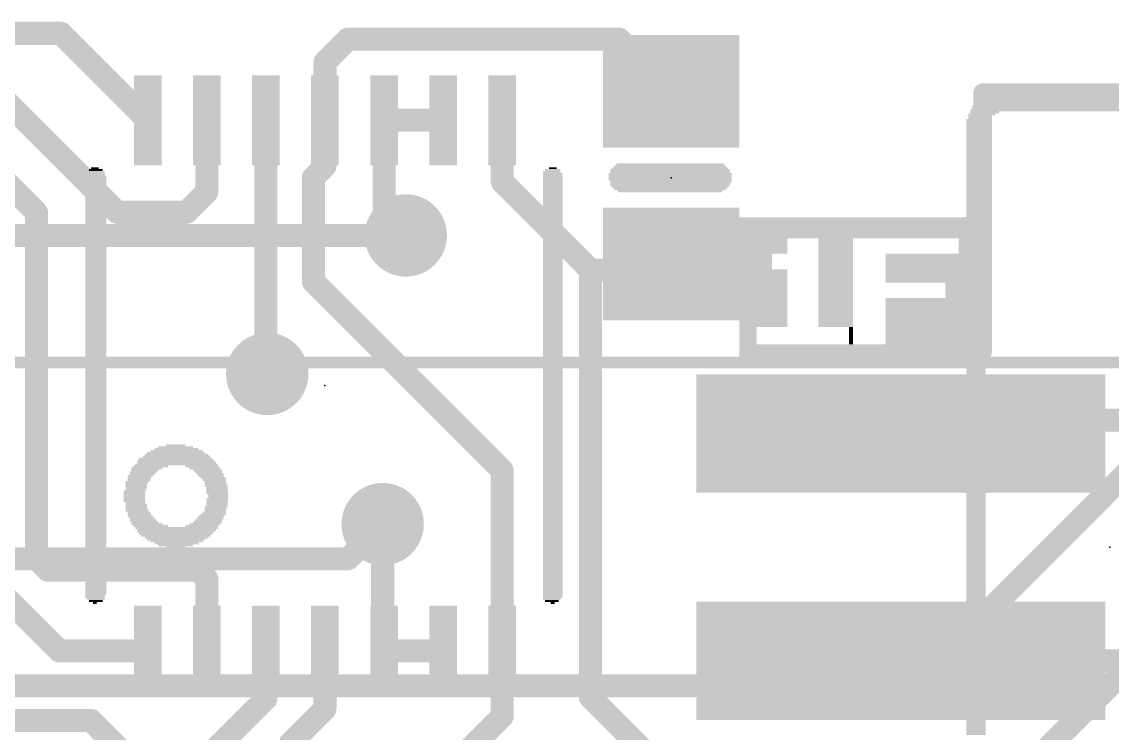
# Model space of a CAD drawing. Extents: x -8 to 72.9, y -20.5 to 38.
# Drawn here: x 45.94 to 57.94, y 12.43 to 20.26 of the extents above; entities that cross this region are included whole.
import ezdxf

# ---------------------------------------------------------------- set-up
doc = ezdxf.new("R2010")
doc.units = 0
for name, color, linetype in [('1', 12, 'CONTINUOUS'), ('16', 132, 'CONTINUOUS'), ('18', 110, 'CONTINUOUS'), ('203', 40, 'CONTINUOUS'), ('21', 40, 'CONTINUOUS'), ('23', 53, 'CONTINUOUS'), ('47', 253, 'CONTINUOUS')]:
    doc.layers.add(name, color=color, linetype=linetype)

# ---------------------------------------------------------------- blocks, each defined once
blk = doc.blocks.new('RECT')
blk.add_solid([(-0.5, -0.5), (0.5, -0.5), (-0.5, 0.5), (0.5, 0.5)])
blk = doc.blocks.new('ROUNDV')
at = {"const_width": 0.5}
blk.add_lwpolyline([(0, -0.25, 1), (0, 0.25, 1), (0, -0.25)], format="xyb", dxfattribs=at)

msp = doc.modelspace()

# ---------------------------------------------------------------- linework, layer by layer
at = {"layer": '1', "const_width": 0.254}
for points in [[(46.3703, 20.1295), (17.9705, 20.1295)], [(47.326, 19.1738), (46.3703, 20.1295)], [(49.276, 19.812), (49.53, 20.066)], [(49.53, 20.066), (52.512, 20.066)], [(52.512, 20.066), (53.086, 19.492)], [(49.276, 19.1738), (49.276, 19.812)], [(45.593, 19.558), (46.99, 18.161)], [(47.976, 18.385), (47.976, 19.1738)], [(48.626, 19.1738), (48.626, 16.383)], [(49.276, 19.1738), (49.276, 18.669)], [(50.576, 19.1738), (49.926, 19.1738)], [(49.926, 19.1738), (49.926, 18.146)], [(51.226, 19.1738), (51.226, 18.497)], [(46.101, 18.161), (45.339, 18.923)], [(49.276, 18.669), (49.149, 18.542)], [(49.149, 18.542), (49.149, 17.399)], [(51.226, 18.497), (52.197, 17.526)], [(47.752, 18.161), (47.976, 18.385)], [(46.101, 14.351), (46.101, 18.161)], [(46.99, 18.161), (47.752, 18.161)], [(49.926, 18.146), (50.165, 17.907)], [(52.197, 17.526), (53.152, 17.526)], [(52.197, 17.526), (52.197, 12.827)], [(53.152, 17.526), (53.086, 17.592)], [(53.594, 17.526), (53.152, 17.526)], [(51.226, 15.322), (49.149, 17.399)], [(48.626, 16.383), (48.641, 16.383)], [(55.759, 15.875), (55.612, 15.728)], [(58.674, 15.875), (55.759, 15.875)], [(51.226, 15.322), (51.226, 13.3382)], [(49.911, 13.3532), (49.911, 14.732)], [(46.228, 14.224), (46.101, 14.351)], [(47.879, 14.224), (46.228, 14.224)], [(47.976, 14.127), (47.879, 14.224)], [(46.3518, 13.3382), (45.593, 14.097)], [(47.976, 13.3382), (47.976, 14.127)], [(47.326, 13.3382), (46.3518, 13.3382)], [(48.626, 13.3382), (48.626, 12.812)], [(49.276, 13.3382), (49.276, 12.7)], [(49.926, 13.3382), (49.911, 13.3532)], [(50.576, 13.3382), (49.926, 13.3382)], [(51.226, 12.618), (51.226, 13.3382)], [(55.612, 13.228), (61.829, 13.228)], [(48.626, 12.812), (47.845, 12.031)], [(52.197, 12.827), (52.832, 12.192)], [(49.276, 12.7), (48.895, 12.319)], [(50.038, 11.43), (51.226, 12.618)], [(38.354, 12.573), (46.702, 12.573)], [(46.702, 12.573), (47.845, 11.43)], [(48.895, 12.319), (48.895, 9.972)]]:
    msp.add_lwpolyline(points, dxfattribs=at)
at = {"layer": '1', "const_width": 0.127}
for points in [[(46.4152, 20.1744, 1), (46.3254, 20.0846)], [(46.3703, 20.066, 1), (46.3703, 20.193)], [(49.53, 20.1295, 1), (49.53, 20.0025)], [(49.5749, 20.0211, 1), (49.4851, 20.1109)], [(52.5569, 20.1109, 1), (52.4671, 20.0211)], [(52.512, 20.0025, 1), (52.512, 20.1295)], [(49.3395, 19.812, 1), (49.2125, 19.812)], [(49.2311, 19.8569, 1), (49.3209, 19.7671)], [(53.0411, 19.4471, 1), (53.1309, 19.5369)], [(47.2811, 19.1289, 1), (47.3709, 19.2187)], [(48.0395, 19.1738, 1), (47.9125, 19.1738)], [(48.6895, 19.1738, 1), (48.5625, 19.1738)], [(49.3395, 19.1738, 1), (49.2125, 19.1738)], [(49.2125, 19.1738, 1), (49.3395, 19.1738)], [(49.926, 19.2373, 1), (49.926, 19.1103)], [(49.9895, 19.1738, 1), (49.8625, 19.1738)], [(50.576, 19.1103, 1), (50.576, 19.2373)], [(51.2895, 19.1738, 1), (51.1625, 19.1738)], [(49.2125, 18.669, 1), (49.3395, 18.669)], [(49.3209, 18.6241, 1), (49.2311, 18.7139)], [(49.2125, 18.542, 1), (49.0855, 18.542)], [(49.1041, 18.5869, 1), (49.1939, 18.4971)], [(51.2709, 18.5419, 1), (51.1811, 18.4521)], [(48.0209, 18.3401, 1), (47.9311, 18.4299)], [(51.1625, 18.497, 1), (51.2895, 18.497)], [(47.9125, 18.385, 1), (48.0395, 18.385)], [(46.1645, 18.161, 1), (46.0375, 18.161)], [(46.0561, 18.1161, 1), (46.1459, 18.2059)], [(46.99, 18.2245, 1), (46.99, 18.0975)], [(46.9451, 18.1161, 1), (47.0349, 18.2059)], [(47.7071, 18.2059, 1), (47.7969, 18.1161)], [(47.752, 18.0975, 1), (47.752, 18.2245)], [(49.9709, 18.1909, 1), (49.8811, 18.1011)], [(49.8625, 18.146, 1), (49.9895, 18.146)], [(50.1201, 17.8621, 1), (50.2099, 17.9519)], [(52.197, 17.5895, 1), (52.197, 17.4625)], [(52.2605, 17.526, 1), (52.1335, 17.526)], [(53.1309, 17.6369, 1), (53.0411, 17.5471)], [(53.152, 17.5895, 1), (53.152, 17.4625)], [(53.152, 17.4625, 1), (53.152, 17.5895)], [(53.594, 17.4625, 1), (53.594, 17.5895)], [(49.1939, 17.4439, 1), (49.1041, 17.3541)], [(52.1521, 17.4811, 1), (52.2419, 17.5709)], [(53.1071, 17.4811, 1), (53.1969, 17.5709)], [(49.0855, 17.399, 1), (49.2125, 17.399)], [(48.626, 16.4465, 1), (48.626, 16.3195)], [(48.5625, 16.383, 1), (48.6895, 16.383)], [(48.641, 16.3195, 1), (48.641, 16.4465)], [(55.759, 15.9385, 1), (55.759, 15.8115)], [(55.8039, 15.8301, 1), (55.7141, 15.9199)], [(55.5671, 15.7729, 1), (55.6569, 15.6831)], [(51.2895, 15.322, 1), (51.1625, 15.322)], [(51.1811, 15.2771, 1), (51.2709, 15.3669)], [(49.9745, 14.732, 1), (49.8475, 14.732)], [(46.1459, 14.3959, 1), (46.0561, 14.3061)], [(46.0375, 14.351, 1), (46.1645, 14.351)], [(46.228, 14.2875, 1), (46.228, 14.1605)], [(46.1831, 14.1791, 1), (46.2729, 14.2689)], [(47.9239, 14.2689, 1), (47.8341, 14.1791)], [(47.879, 14.1605, 1), (47.879, 14.2875)], [(48.0395, 14.127, 1), (47.9125, 14.127)], [(47.9311, 14.0821, 1), (48.0209, 14.1719)], [(46.3518, 13.4017, 1), (46.3518, 13.2747)], [(46.3069, 13.2933, 1), (46.3967, 13.3831)], [(47.326, 13.2747, 1), (47.326, 13.4017)], [(48.6895, 13.3382, 1), (48.5625, 13.3382)], [(49.3395, 13.3382, 1), (49.2125, 13.3382)], [(49.9559, 13.3981, 1), (49.8661, 13.3083)], [(49.926, 13.4017, 1), (49.926, 13.2747)], [(49.8811, 13.2933, 1), (49.9709, 13.3831)], [(50.576, 13.2747, 1), (50.576, 13.4017)], [(51.2895, 13.3382, 1), (51.1625, 13.3382)], [(47.9125, 13.3382, 1), (48.0395, 13.3382)], [(49.8475, 13.3532, 1), (49.9745, 13.3532)], [(51.1625, 13.3382, 1), (51.2895, 13.3382)], [(55.612, 13.2915, 1), (55.612, 13.1645)], [(48.5625, 12.812, 1), (48.6895, 12.812)], [(48.6709, 12.7671, 1), (48.5811, 12.8569)], [(52.2419, 12.8719, 1), (52.1521, 12.7821)], [(52.1335, 12.827, 1), (52.2605, 12.827)], [(49.2125, 12.7, 1), (49.3395, 12.7)], [(49.3209, 12.6551, 1), (49.2311, 12.7449)], [(51.2709, 12.5731, 1), (51.1811, 12.6629)], [(46.7469, 12.6179, 1), (46.6571, 12.5281)], [(46.702, 12.5095, 1), (46.702, 12.6365)], [(51.1625, 12.618, 1), (51.2895, 12.618)], [(48.9585, 12.319, 1), (48.8315, 12.319)]]:
    msp.add_lwpolyline(points, format="xyb", dxfattribs=at)
at = {"layer": '16', "const_width": 0.254}
for points in [[(50.165, 17.907), (45.72, 17.907)], [(48.641, 16.383), (48.641, 16.256)], [(48.641, 16.256), (48.514, 16.256)], [(55.753, 12.954), (58.674, 15.875)], [(59.817, 14.859), (50.038, 5.08)], [(49.911, 14.732), (49.53, 14.351)], [(49.53, 14.351), (40.513, 14.351)], [(55.753, 12.954), (20.2565, 12.954)]]:
    msp.add_lwpolyline(points, dxfattribs=at)
at = {"layer": '16', "const_width": 0.127}
for points in [[(50.165, 17.8435, 1), (50.165, 17.9705)], [(48.7045, 16.383, 1), (48.5775, 16.383)], [(48.514, 16.3195, 1), (48.514, 16.1925)], [(48.5775, 16.256, 1), (48.7045, 16.256)], [(48.641, 16.1925, 1), (48.641, 16.3195)], [(49.9559, 14.6871, 1), (49.8661, 14.7769)], [(49.4851, 14.3959, 1), (49.5749, 14.3061)], [(49.53, 14.2875, 1), (49.53, 14.4145)], [(55.753, 12.8905, 1), (55.753, 13.0175)], [(55.7081, 12.9989, 1), (55.7979, 12.9091)]]:
    msp.add_lwpolyline(points, format="xyb", dxfattribs=at)
at = {"layer": '21'}
for points, const_width in [([(56.512, 16.628), (56.512, 19.478)], 0.2032), ([(56.512, 19.478), (60.212, 19.478)], 0.2032), ([(46.7614, 13.9732), (46.7614, 18.5388)], 0.2032), ([(51.7906, 18.5388), (51.7906, 13.9732)], 0.2032), ([(53.594, 18.542), (52.578, 18.542)], 0.3048)]:
    msp.add_lwpolyline(points, dxfattribs=dict(at, const_width=const_width))
for points, const_width in [([(56.5628, 19.478, 1), (56.4612, 19.478)], 0.1016), ([(56.512, 19.5288, 1), (56.512, 19.4272)], 0.1016), ([(46.8122, 18.5388, 1), (46.7106, 18.5388)], 0.1016), ([(51.8414, 18.5388, 1), (51.7398, 18.5388)], 0.1016), ([(52.578, 18.6182, 1), (52.578, 18.4658)], 0.1524), ([(53.594, 18.4658, 1), (53.594, 18.6182)], 0.1524), ([(56.4612, 16.628, 1), (56.5628, 16.628)], 0.1016), ([(47.6504, 14.5796, 1), (47.6504, 15.494, 1), (47.6504, 14.5796)], 0.2032), ([(46.7106, 13.9732, 1), (46.8122, 13.9732)], 0.1016), ([(51.7398, 13.9732, 1), (51.8414, 13.9732)], 0.1016)]:
    msp.add_lwpolyline(points, format="xyb", dxfattribs=dict(at, const_width=const_width))
at = {"layer": '23'}
for p in [(53.086, 18.542), (49.276, 16.256), (57.912, 14.478)]:
    msp.add_point(p, dxfattribs=at)
at = {"layer": '47', "const_width": 0.13}
msp.add_lwpolyline([(27.94, 16.51), (70.65, 16.51)], dxfattribs=at)

# ---------------------------------------------------------------- block references
at = {"layer": '1', "rotation": 270}
for p, xscale, yscale in [((53.086, 19.492), 1.24, 1.5), ((53.086, 17.592), 1.24, 1.5), ((55.612, 15.728), 1.3, 4.5), ((55.612, 13.228), 1.3, 4.5)]:
    msp.add_blockref('RECT', p, dxfattribs=dict(at, xscale=xscale, yscale=yscale))
at = {"layer": '1', "xscale": 0.3048, "yscale": 0.9906}
for p in [(47.326, 19.1738), (47.976, 19.1738), (48.626, 19.1738), (49.276, 19.1738), (49.926, 19.1738), (50.576, 19.1738), (51.226, 19.1738), (47.326, 13.3382), (47.976, 13.3382), (48.626, 13.3382), (49.276, 13.3382), (49.926, 13.3382), (50.576, 13.3382), (51.226, 13.3382)]:
    msp.add_blockref('RECT', p, dxfattribs=at)
at = {"layer": '18', "xscale": 0.9064, "yscale": 0.9064}
for p in [(50.165, 17.907), (50.165, 17.907), (48.641, 16.383), (48.641, 16.383), (49.911, 14.732), (49.911, 14.732)]:
    msp.add_blockref('ROUNDV', p, dxfattribs=at)
at = {"layer": '203', "yscale": 0.0212}
for p, xscale in [((60.3226, 19.4302), 7.5985), ((60.312, 19.4514), 7.535), ((60.3226, 19.4726), 7.4292), ((60.312, 19.3244), 7.8314), ((60.312, 19.3456), 7.789), ((60.312, 19.3667), 7.7467), ((60.312, 19.3879), 7.7044), ((60.312, 19.4091), 7.662), ((56.481, 19.2186), 0.254), ((56.4704, 19.1974), 0.2328), ((56.5022, 19.2397), 0.2963), ((60.312, 19.2821), 7.8737), ((56.5339, 19.2609), 0.3175), ((60.3226, 19.3032), 7.8525), ((56.4598, 19.1762), 0.254), ((56.4492, 19.1551), 0.2328), ((56.4492, 19.1339), 0.2328), ((56.4492, 19.1127), 0.2328), ((56.4387, 19.0916), 0.2117), ((56.4387, 19.0704), 0.2117), ((56.4387, 19.0492), 0.2117), ((56.4387, 19.0281), 0.2117), ((56.4387, 19.0069), 0.2117), ((56.4387, 18.9857), 0.2117), ((56.4387, 18.9646), 0.2117), ((56.4387, 18.9434), 0.2117), ((56.4387, 18.9222), 0.2117), ((56.4387, 18.9011), 0.2117), ((56.4387, 18.8799), 0.2117), ((56.4387, 18.8587), 0.2117), ((56.4387, 18.8376), 0.2117), ((56.4387, 18.8164), 0.2117), ((56.4387, 18.7952), 0.2117), ((56.4387, 18.7741), 0.2117), ((56.4387, 18.7529), 0.2117), ((56.4387, 18.7318), 0.2117), ((56.4387, 18.7106), 0.2117), ((46.7553, 18.6048), 0.1905), ((46.7553, 18.6259), 0.1482), ((46.7447, 18.6471), 0.0847), ((51.7716, 18.6048), 0.1905), ((51.7822, 18.6259), 0.1693), ((51.7822, 18.6471), 0.0847), ((53.0733, 18.6259), 1.3123), ((53.0733, 18.6048), 1.3123), ((53.0733, 18.6471), 1.2699), ((53.0733, 18.6683), 1.2276), ((53.0733, 18.6894), 1.1853), ((56.4387, 18.6894), 0.2117), ((56.4387, 18.6683), 0.2117), ((56.4387, 18.6471), 0.2117), ((56.4387, 18.6259), 0.2117), ((56.4387, 18.6048), 0.2117), ((46.7447, 18.5836), 0.2117), ((46.7447, 18.5624), 0.2117), ((46.7553, 18.5413), 0.2328), ((46.7553, 18.5201), 0.2328), ((46.7553, 18.4989), 0.2328), ((46.7553, 18.4778), 0.2328), ((51.7822, 18.5836), 0.2117), ((51.7822, 18.5624), 0.2117), ((51.7822, 18.5413), 0.2117), ((51.7822, 18.5201), 0.2117), ((51.7822, 18.4989), 0.2117), ((51.7822, 18.4778), 0.2117), ((53.0733, 18.5836), 1.3546), ((53.0733, 18.5624), 1.3546), ((53.0733, 18.5413), 1.3546), ((53.0733, 18.5201), 1.3546), ((53.0839, 18.4989), 1.3334), ((53.0733, 18.4778), 1.3123), ((56.4387, 18.5836), 0.2117), ((56.4387, 18.5624), 0.2117), ((56.4387, 18.5413), 0.2117), ((56.4387, 18.5201), 0.2117), ((56.4387, 18.4989), 0.2117), ((56.4387, 18.4778), 0.2117), ((46.7553, 18.4566), 0.2328), ((46.7553, 18.4354), 0.2328), ((46.7553, 18.4143), 0.2328), ((46.7553, 18.3931), 0.2328), ((46.7553, 18.3719), 0.2328), ((46.7553, 18.3508), 0.2328), ((51.7822, 18.4566), 0.2117), ((51.7822, 18.4354), 0.2117), ((51.7822, 18.4143), 0.2117), ((51.7822, 18.3931), 0.2117), ((51.7822, 18.3719), 0.2117), ((51.7822, 18.3508), 0.2117), ((53.0733, 18.4566), 1.3123), ((53.0733, 18.4354), 1.2699), ((53.0733, 18.4143), 1.2276), ((53.0733, 18.3931), 1.143), ((56.4387, 18.4566), 0.2117), ((56.4387, 18.4354), 0.2117), ((56.4387, 18.4143), 0.2117), ((56.4387, 18.3931), 0.2117), ((56.4387, 18.3719), 0.2117), ((56.4387, 18.3508), 0.2117), ((46.7553, 18.3296), 0.2328), ((46.7553, 18.3084), 0.2328), ((46.7553, 18.2873), 0.2328), ((46.7553, 18.2661), 0.2328), ((46.7553, 18.2449), 0.2328), ((51.7822, 18.3296), 0.2117), ((51.7822, 18.3084), 0.2117), ((51.7822, 18.2873), 0.2117), ((51.7822, 18.2661), 0.2117), ((51.7822, 18.2449), 0.2117), ((56.4387, 18.3296), 0.2117), ((56.4387, 18.3084), 0.2117), ((56.4387, 18.2873), 0.2117), ((56.4387, 18.2661), 0.2117), ((56.4387, 18.2449), 0.2117), ((46.7553, 18.2238), 0.2328), ((46.7553, 18.2026), 0.2328), ((46.7553, 18.1814), 0.2328), ((46.7553, 18.1603), 0.2328), ((46.7553, 18.1391), 0.2328), ((46.7553, 18.1179), 0.2328), ((51.7822, 18.2238), 0.2117), ((51.7822, 18.2026), 0.2117), ((51.7822, 18.1814), 0.2117), ((51.7822, 18.1603), 0.2117), ((51.7822, 18.1391), 0.2117), ((51.7822, 18.1179), 0.2117), ((56.4387, 18.2238), 0.2117), ((56.4387, 18.2026), 0.2117), ((56.4387, 18.1814), 0.2117), ((56.4387, 18.1603), 0.2117), ((56.4387, 18.1391), 0.2117), ((56.4387, 18.1179), 0.2117), ((46.7553, 18.0968), 0.2328), ((46.7553, 18.0756), 0.2328), ((46.7553, 18.0544), 0.2328), ((46.7553, 18.0333), 0.2328), ((46.7553, 18.0121), 0.2328), ((46.7553, 17.9909), 0.2328), ((51.7822, 18.0968), 0.2117), ((51.7822, 18.0756), 0.2117), ((51.7822, 18.0544), 0.2117), ((51.7822, 18.0333), 0.2117), ((51.7822, 18.0121), 0.2117), ((51.7822, 17.9909), 0.2117), ((55.1899, 18.0968), 2.7092), ((55.1899, 18.0756), 2.7092), ((55.1899, 18.0544), 2.7092), ((55.1899, 18.0333), 2.7092), ((55.1899, 18.0121), 2.7092), ((55.1899, 17.9909), 2.7092), ((46.7553, 17.9698), 0.2328), ((46.7553, 17.9486), 0.2328), ((46.7553, 17.9274), 0.2328), ((46.7553, 17.9063), 0.2328), ((46.7553, 17.8851), 0.2328), ((51.7822, 17.9698), 0.2117), ((51.7822, 17.9486), 0.2117), ((51.7822, 17.9274), 0.2117), ((51.7822, 17.9063), 0.2117), ((51.7822, 17.8851), 0.2117), ((55.1899, 17.9698), 2.7092), ((55.1899, 17.9486), 2.7092), ((55.1899, 17.9274), 2.7092), ((55.1899, 17.9063), 2.7092), ((55.1899, 17.8851), 2.7092), ((46.7553, 17.8639), 0.2328), ((46.7553, 17.8428), 0.2328), ((46.7553, 17.8216), 0.2328), ((46.7553, 17.8005), 0.2328), ((46.7553, 17.7793), 0.2328), ((46.7553, 17.7581), 0.2328), ((51.7822, 17.8639), 0.2117), ((51.7822, 17.8428), 0.2117), ((51.7822, 17.8216), 0.2117), ((51.7822, 17.8005), 0.2117), ((51.7822, 17.7793), 0.2117), ((51.7822, 17.7581), 0.2117), ((54.0998, 17.8639), 0.5291), ((54.0998, 17.8428), 0.5291), ((54.0998, 17.8216), 0.5291), ((54.0998, 17.8005), 0.5291), ((54.0998, 17.7793), 0.5291), ((54.0998, 17.7581), 0.5291), ((54.8936, 17.8639), 0.381), ((54.8936, 17.8428), 0.381), ((54.8936, 17.8216), 0.381), ((54.8936, 17.8005), 0.381), ((54.8936, 17.7793), 0.381), ((54.8936, 17.7581), 0.381), ((56.3963, 17.8639), 0.2963), ((56.3963, 17.8428), 0.2963), ((56.3963, 17.8216), 0.2963), ((56.3963, 17.8005), 0.2963), ((56.3963, 17.7793), 0.2963), ((56.3963, 17.7581), 0.2963), ((46.7553, 17.737), 0.2328), ((46.7553, 17.7158), 0.2328), ((46.7553, 17.6946), 0.2328), ((46.7553, 17.6735), 0.2328), ((46.7553, 17.6523), 0.2328), ((46.7553, 17.6311), 0.2328), ((51.7822, 17.737), 0.2117), ((51.7822, 17.7158), 0.2117), ((51.7822, 17.6946), 0.2117), ((51.7822, 17.6735), 0.2117), ((51.7822, 17.6523), 0.2117), ((51.7822, 17.6311), 0.2117), ((54.0998, 17.737), 0.5291), ((54.0998, 17.7158), 0.5291), ((54.0152, 17.6946), 0.3598), ((54.0152, 17.6735), 0.3598), ((54.0152, 17.6523), 0.3598), ((54.0152, 17.6311), 0.3598), ((54.8936, 17.737), 0.381), ((54.8936, 17.7158), 0.381), ((54.8936, 17.6946), 0.381), ((54.8936, 17.6735), 0.381), ((54.8936, 17.6523), 0.381), ((54.8936, 17.6311), 0.381), ((55.9942, 17.6946), 1.1006), ((55.9942, 17.6735), 1.1006), ((55.9942, 17.6523), 1.1006), ((55.9942, 17.6311), 1.1006), ((56.3963, 17.737), 0.2963), ((56.3963, 17.7158), 0.2963), ((46.7553, 17.61), 0.2328), ((46.7553, 17.5888), 0.2328), ((46.7553, 17.5676), 0.2328), ((46.7553, 17.5465), 0.2328), ((46.7553, 17.5253), 0.2328), ((51.7822, 17.61), 0.2117), ((51.7822, 17.5888), 0.2117), ((51.7822, 17.5676), 0.2117), ((51.7822, 17.5465), 0.2117), ((51.7822, 17.5253), 0.2117), ((54.0152, 17.61), 0.3598), ((54.0152, 17.5888), 0.3598), ((54.0152, 17.5676), 0.3598), ((54.0152, 17.5465), 0.3598), ((54.0998, 17.5253), 0.5291), ((54.8936, 17.61), 0.381), ((54.8936, 17.5888), 0.381), ((54.8936, 17.5676), 0.381), ((54.8936, 17.5465), 0.381), ((54.8936, 17.5253), 0.381), ((55.9942, 17.61), 1.1006), ((55.9942, 17.5888), 1.1006), ((55.9942, 17.5676), 1.1006), ((55.9942, 17.5465), 1.1006), ((55.9942, 17.5253), 1.1006), ((46.7553, 17.5041), 0.2328), ((46.7553, 17.483), 0.2328), ((46.7553, 17.4618), 0.2328), ((46.7553, 17.4406), 0.2328), ((46.7553, 17.4195), 0.2328), ((46.7553, 17.3983), 0.2328), ((51.7822, 17.5041), 0.2117), ((51.7822, 17.483), 0.2117), ((51.7822, 17.4618), 0.2117), ((51.7822, 17.4406), 0.2117), ((51.7822, 17.4195), 0.2117), ((51.7822, 17.3983), 0.2117), ((54.0998, 17.5041), 0.5291), ((54.0998, 17.483), 0.5291), ((54.0998, 17.4618), 0.5291), ((54.0998, 17.4406), 0.5291), ((54.0998, 17.4195), 0.5291), ((54.0998, 17.3983), 0.5291), ((54.8936, 17.5041), 0.381), ((54.8936, 17.483), 0.381), ((54.8936, 17.4618), 0.381), ((54.8936, 17.4406), 0.381), ((54.8936, 17.4195), 0.381), ((54.8936, 17.3983), 0.381), ((55.9942, 17.5041), 1.1006), ((55.9942, 17.483), 1.1006), ((55.9942, 17.4618), 1.1006), ((55.9942, 17.4406), 1.1006), ((55.9942, 17.4195), 1.1006), ((55.9942, 17.3983), 1.1006), ((46.7553, 17.3771), 0.2328), ((46.7553, 17.356), 0.2328), ((46.7553, 17.3348), 0.2328), ((46.7553, 17.3136), 0.2328), ((46.7553, 17.2925), 0.2328), ((46.7553, 17.2713), 0.2328), ((51.7822, 17.3771), 0.2117), ((51.7822, 17.356), 0.2117), ((51.7822, 17.3348), 0.2117), ((51.7822, 17.3136), 0.2117), ((51.7822, 17.2925), 0.2117), ((51.7822, 17.2713), 0.2117), ((54.0998, 17.3771), 0.5291), ((54.0998, 17.356), 0.5291), ((54.0998, 17.3348), 0.5291), ((54.0998, 17.3136), 0.5291), ((54.0998, 17.2925), 0.5291), ((54.0998, 17.2713), 0.5291), ((54.8936, 17.3771), 0.381), ((54.8936, 17.356), 0.381), ((54.8936, 17.3348), 0.381), ((54.8936, 17.3136), 0.381), ((54.8936, 17.2925), 0.381), ((54.8936, 17.2713), 0.381), ((56.3222, 17.3771), 0.4445), ((56.3222, 17.356), 0.4445), ((56.3222, 17.3348), 0.4445), ((56.3222, 17.3136), 0.4445), ((56.3222, 17.2925), 0.4445), ((56.3222, 17.2713), 0.4445), ((46.7553, 17.2501), 0.2328), ((46.7553, 17.229), 0.2328), ((46.7553, 17.2078), 0.2328), ((46.7553, 17.1866), 0.2328), ((46.7553, 17.1655), 0.2328), ((51.7822, 17.2501), 0.2117), ((51.7822, 17.229), 0.2117), ((51.7822, 17.2078), 0.2117), ((51.7822, 17.1866), 0.2117), ((51.7822, 17.1655), 0.2117), ((54.0998, 17.2501), 0.5291), ((54.0998, 17.229), 0.5291), ((54.0998, 17.2078), 0.5291), ((54.0998, 17.1866), 0.5291), ((54.0998, 17.1655), 0.5291), ((54.8936, 17.2501), 0.381), ((54.8936, 17.229), 0.381), ((54.8936, 17.2078), 0.381), ((54.8936, 17.1866), 0.381), ((54.8936, 17.1655), 0.381), ((55.9942, 17.2078), 1.1006), ((55.9942, 17.1866), 1.1006), ((55.9942, 17.1655), 1.1006), ((56.3222, 17.2501), 0.4445), ((56.3222, 17.229), 0.4445), ((46.7553, 17.1443), 0.2328), ((46.7553, 17.1231), 0.2328), ((46.7553, 17.102), 0.2328), ((46.7553, 17.0808), 0.2328), ((46.7553, 17.0597), 0.2328), ((46.7553, 17.0385), 0.2328), ((51.7822, 17.1443), 0.2117), ((51.7822, 17.1231), 0.2117), ((51.7822, 17.102), 0.2117), ((51.7822, 17.0808), 0.2117), ((51.7822, 17.0597), 0.2117), ((51.7822, 17.0385), 0.2117), ((54.0998, 17.1443), 0.5291), ((54.0998, 17.1231), 0.5291), ((54.0998, 17.102), 0.5291), ((54.0998, 17.0808), 0.5291), ((54.0998, 17.0597), 0.5291), ((54.0998, 17.0385), 0.5291), ((54.8936, 17.1443), 0.381), ((54.8936, 17.1231), 0.381), ((54.8936, 17.102), 0.381), ((54.8936, 17.0808), 0.381), ((54.8936, 17.0597), 0.381), ((54.8936, 17.0385), 0.381), ((55.9942, 17.1443), 1.1006), ((55.9942, 17.1231), 1.1006), ((55.9942, 17.102), 1.1006), ((55.9942, 17.0808), 1.1006), ((55.9942, 17.0597), 1.1006), ((55.9942, 17.0385), 1.1006), ((46.7553, 17.0173), 0.2328), ((46.7553, 16.9962), 0.2328), ((46.7553, 16.975), 0.2328), ((46.7553, 16.9538), 0.2328), ((46.7553, 16.9327), 0.2328), ((46.7553, 16.9115), 0.2328), ((51.7822, 17.0173), 0.2117), ((51.7822, 16.9962), 0.2117), ((51.7822, 16.975), 0.2117), ((51.7822, 16.9538), 0.2117), ((51.7822, 16.9327), 0.2117), ((51.7822, 16.9115), 0.2117), ((54.0998, 17.0173), 0.5291), ((54.0998, 16.9962), 0.5291), ((54.0998, 16.975), 0.5291), ((54.0998, 16.9538), 0.5291), ((54.0998, 16.9327), 0.5291), ((54.0998, 16.9115), 0.5291), ((54.8936, 17.0173), 0.381), ((54.8936, 16.9962), 0.381), ((54.8936, 16.975), 0.381), ((54.8936, 16.9538), 0.381), ((54.8936, 16.9327), 0.381), ((54.8936, 16.9115), 0.381), ((55.9942, 17.0173), 1.1006), ((55.9942, 16.9962), 1.1006), ((55.9942, 16.975), 1.1006), ((55.9942, 16.9538), 1.1006), ((55.9942, 16.9327), 1.1006), ((55.9942, 16.9115), 1.1006), ((46.7553, 16.8903), 0.2328), ((46.7553, 16.8692), 0.2328), ((46.7553, 16.848), 0.2328), ((46.7553, 16.8268), 0.2328), ((46.7553, 16.8057), 0.2328), ((51.7822, 16.8903), 0.2117), ((51.7822, 16.8692), 0.2117), ((51.7822, 16.848), 0.2117), ((51.7822, 16.8268), 0.2117), ((51.7822, 16.8057), 0.2117), ((53.9305, 16.8903), 0.1905), ((53.9305, 16.8692), 0.1905), ((53.9305, 16.848), 0.1905), ((53.9305, 16.8268), 0.1905), ((53.9305, 16.8057), 0.1905), ((55.0629, 16.8903), 0.0423), ((55.0629, 16.8692), 0.0423), ((55.0629, 16.848), 0.0423), ((55.0629, 16.8268), 0.0423), ((55.0629, 16.8057), 0.0423), ((55.9942, 16.8903), 1.1006), ((55.9942, 16.8692), 1.1006), ((55.9942, 16.848), 1.1006), ((55.9942, 16.8268), 1.1006), ((55.9942, 16.8057), 1.1006), ((46.7553, 16.7845), 0.2328), ((46.7553, 16.7633), 0.2328), ((46.7553, 16.7422), 0.2328), ((46.7553, 16.721), 0.2328), ((46.7553, 16.6998), 0.2328), ((46.7553, 16.6787), 0.2328), ((51.7822, 16.7845), 0.2117), ((51.7822, 16.7633), 0.2117), ((51.7822, 16.7422), 0.2117), ((51.7822, 16.721), 0.2117), ((51.7822, 16.6998), 0.2117), ((51.7822, 16.6787), 0.2117), ((53.9305, 16.7845), 0.1905), ((53.9305, 16.7633), 0.1905), ((53.9305, 16.7422), 0.1905), ((53.9305, 16.721), 0.1905), ((55.1899, 16.6998), 2.7092), ((55.1899, 16.6787), 2.7092), ((55.0629, 16.7845), 0.0423), ((55.0629, 16.7633), 0.0423), ((55.0629, 16.7422), 0.0423), ((55.0629, 16.721), 0.0423), ((55.9942, 16.7845), 1.1006), ((55.9942, 16.7633), 1.1006), ((55.9942, 16.7422), 1.1006), ((55.9942, 16.721), 1.1006), ((46.7553, 16.6575), 0.2328), ((46.7553, 16.6363), 0.2328), ((46.7553, 16.6152), 0.2328), ((46.7553, 16.594), 0.2328), ((46.7553, 16.5728), 0.2328), ((46.7553, 16.5517), 0.2328), ((51.7822, 16.6575), 0.2117), ((51.7822, 16.6363), 0.2117), ((51.7822, 16.6152), 0.2117), ((51.7822, 16.594), 0.2117), ((51.7822, 16.5728), 0.2117), ((51.7822, 16.5517), 0.2117), ((55.1899, 16.6575), 2.7092), ((55.1899, 16.6363), 2.7092), ((55.1899, 16.6152), 2.7092), ((55.1899, 16.594), 2.7092), ((55.1899, 16.5728), 2.7092), ((55.1899, 16.5517), 2.7092), ((46.7553, 16.5305), 0.2328), ((46.7553, 16.5093), 0.2328), ((46.7553, 16.4882), 0.2328), ((46.7553, 16.467), 0.2328), ((46.7553, 16.4458), 0.2328), ((51.7822, 16.5305), 0.2117), ((51.7822, 16.5093), 0.2117), ((51.7822, 16.4882), 0.2117), ((51.7822, 16.467), 0.2117), ((51.7822, 16.4458), 0.2117), ((55.1899, 16.5305), 2.7092), ((55.1899, 16.5093), 2.7092), ((56.4387, 16.4882), 0.2117), ((56.4387, 16.467), 0.2117), ((56.4387, 16.4458), 0.2117), ((46.7553, 16.4247), 0.2328), ((46.7553, 16.4035), 0.2328), ((46.7553, 16.3823), 0.2328), ((46.7553, 16.3612), 0.2328), ((46.7553, 16.34), 0.2328), ((46.7553, 16.3188), 0.2328), ((51.7822, 16.4247), 0.2117), ((51.7822, 16.4035), 0.2117), ((51.7822, 16.3823), 0.2117), ((51.7822, 16.3612), 0.2117), ((51.7822, 16.34), 0.2117), ((51.7822, 16.3188), 0.2117), ((56.4387, 16.4247), 0.2117), ((56.4387, 16.4035), 0.2117), ((56.4387, 16.3823), 0.2117), ((56.4387, 16.3612), 0.2117), ((56.4387, 16.34), 0.2117), ((56.4387, 16.3188), 0.2117), ((46.7553, 16.2977), 0.2328), ((46.7553, 16.2765), 0.2328), ((46.7553, 16.2553), 0.2328), ((46.7553, 16.2342), 0.2328), ((46.7553, 16.213), 0.2328), ((46.7553, 16.1919), 0.2328), ((51.7822, 16.2977), 0.2117), ((51.7822, 16.2765), 0.2117), ((51.7822, 16.2553), 0.2117), ((51.7822, 16.2342), 0.2117), ((51.7822, 16.213), 0.2117), ((51.7822, 16.1919), 0.2117), ((56.4387, 16.2977), 0.2117), ((56.4387, 16.2765), 0.2117), ((56.4387, 16.2553), 0.2117), ((56.4387, 16.2342), 0.2117), ((56.4387, 16.213), 0.2117), ((56.4387, 16.1919), 0.2117), ((46.7553, 16.1707), 0.2328), ((46.7553, 16.1495), 0.2328), ((46.7553, 16.1284), 0.2328), ((46.7553, 16.1072), 0.2328), ((46.7553, 16.086), 0.2328), ((51.7822, 16.1707), 0.2117), ((51.7822, 16.1495), 0.2117), ((51.7822, 16.1284), 0.2117), ((51.7822, 16.1072), 0.2117), ((51.7822, 16.086), 0.2117), ((56.4387, 16.1707), 0.2117), ((56.4387, 16.1495), 0.2117), ((56.4387, 16.1284), 0.2117), ((56.4387, 16.1072), 0.2117), ((56.4387, 16.086), 0.2117), ((46.7553, 16.0649), 0.2328), ((46.7553, 16.0437), 0.2328), ((46.7553, 16.0225), 0.2328), ((46.7553, 16.0014), 0.2328), ((46.7553, 15.9802), 0.2328), ((46.7553, 15.959), 0.2328), ((51.7822, 16.0649), 0.2117), ((51.7822, 16.0437), 0.2117), ((51.7822, 16.0225), 0.2117), ((51.7822, 16.0014), 0.2117), ((51.7822, 15.9802), 0.2117), ((51.7822, 15.959), 0.2117), ((56.4387, 16.0649), 0.2117), ((56.4387, 16.0437), 0.2117), ((56.4387, 16.0225), 0.2117), ((56.4387, 16.0014), 0.2117), ((56.4387, 15.9802), 0.2117), ((56.4387, 15.959), 0.2117), ((46.7553, 15.9379), 0.2328), ((46.7553, 15.9167), 0.2328), ((46.7553, 15.8955), 0.2328), ((46.7553, 15.8744), 0.2328), ((46.7553, 15.8532), 0.2328), ((46.7553, 15.832), 0.2328), ((51.7822, 15.9379), 0.2117), ((51.7822, 15.9167), 0.2117), ((51.7822, 15.8955), 0.2117), ((51.7822, 15.8744), 0.2117), ((51.7822, 15.8532), 0.2117), ((51.7822, 15.832), 0.2117), ((56.4387, 15.9379), 0.2117), ((56.4387, 15.9167), 0.2117), ((56.4387, 15.8955), 0.2117), ((56.4387, 15.8744), 0.2117), ((56.4387, 15.8532), 0.2117), ((56.4387, 15.832), 0.2117), ((46.7553, 15.8109), 0.2328), ((46.7553, 15.7897), 0.2328), ((46.7553, 15.7685), 0.2328), ((46.7553, 15.7474), 0.2328), ((46.7553, 15.7262), 0.2328), ((51.7822, 15.8109), 0.2117), ((51.7822, 15.7897), 0.2117), ((51.7822, 15.7685), 0.2117), ((51.7822, 15.7474), 0.2117), ((51.7822, 15.7262), 0.2117), ((56.4387, 15.8109), 0.2117), ((56.4387, 15.7897), 0.2117), ((56.4387, 15.7685), 0.2117), ((56.4387, 15.7474), 0.2117), ((56.4387, 15.7262), 0.2117), ((46.7553, 15.705), 0.2328), ((46.7553, 15.6839), 0.2328), ((46.7553, 15.6627), 0.2328), ((46.7553, 15.6415), 0.2328), ((46.7553, 15.6204), 0.2328), ((46.7553, 15.5992), 0.2328), ((47.6337, 15.5992), 0.2117), ((51.7822, 15.705), 0.2117), ((51.7822, 15.6839), 0.2117), ((51.7822, 15.6627), 0.2117), ((51.7822, 15.6415), 0.2117), ((51.7822, 15.6204), 0.2117), ((51.7822, 15.5992), 0.2117), ((56.4387, 15.705), 0.2117), ((56.4387, 15.6839), 0.2117), ((56.4387, 15.6627), 0.2117), ((56.4387, 15.6415), 0.2117), ((56.4387, 15.6204), 0.2117), ((56.4387, 15.5992), 0.2117), ((46.7553, 15.578), 0.2328), ((46.7553, 15.5569), 0.2328), ((46.7553, 15.5357), 0.2328), ((46.7553, 15.5145), 0.2328), ((46.7553, 15.4934), 0.2328), ((46.7553, 15.4722), 0.2328), ((47.6443, 15.4722), 0.7408), ((47.6443, 15.4934), 0.6985), ((47.6337, 15.5145), 0.635), ((47.6443, 15.5357), 0.5715), ((47.6443, 15.5569), 0.4868), ((47.6337, 15.578), 0.381), ((51.7822, 15.578), 0.2117), ((51.7822, 15.5569), 0.2117), ((51.7822, 15.5357), 0.2117), ((51.7822, 15.5145), 0.2117), ((51.7822, 15.4934), 0.2117), ((51.7822, 15.4722), 0.2117), ((56.4387, 15.578), 0.2117), ((56.4387, 15.5569), 0.2117), ((56.4387, 15.5357), 0.2117), ((56.4387, 15.5145), 0.2117), ((56.4387, 15.4934), 0.2117), ((56.4387, 15.4722), 0.2117), ((46.7553, 15.451), 0.2328), ((46.7553, 15.4299), 0.2328), ((46.7553, 15.4087), 0.2328), ((46.7553, 15.3876), 0.2328), ((46.7553, 15.3664), 0.2328), ((47.3585, 15.3664), 0.381), ((47.6443, 15.3876), 0.9101), ((47.6337, 15.4299), 0.8466), ((47.6443, 15.4087), 0.8678), ((47.6337, 15.451), 0.8043), ((47.9194, 15.3664), 0.3598), ((51.7822, 15.451), 0.2117), ((51.7822, 15.4299), 0.2117), ((51.7822, 15.4087), 0.2117), ((51.7822, 15.3876), 0.2117), ((51.7822, 15.3664), 0.2117), ((56.4387, 15.451), 0.2117), ((56.4387, 15.4299), 0.2117), ((56.4387, 15.4087), 0.2117), ((56.4387, 15.3876), 0.2117), ((56.4387, 15.3664), 0.2117), ((46.7553, 15.3452), 0.2328), ((46.7553, 15.3241), 0.2328), ((46.7553, 15.3029), 0.2328), ((46.7553, 15.2817), 0.2328), ((46.7553, 15.2606), 0.2328), ((46.7553, 15.2394), 0.2328), ((47.2421, 15.2606), 0.2752), ((47.2315, 15.2394), 0.254), ((47.2739, 15.3029), 0.2963), ((47.2633, 15.2817), 0.2752), ((47.3162, 15.3452), 0.3387), ((47.295, 15.3241), 0.2963), ((47.9512, 15.3452), 0.3387), ((47.9829, 15.3241), 0.3175), ((47.9935, 15.3029), 0.2963), ((48.0147, 15.2817), 0.2963), ((48.0252, 15.2606), 0.2752), ((48.0464, 15.2394), 0.2752), ((51.7822, 15.3452), 0.2117), ((51.7822, 15.3241), 0.2117), ((51.7822, 15.3029), 0.2117), ((51.7822, 15.2817), 0.2117), ((51.7822, 15.2606), 0.2117), ((51.7822, 15.2394), 0.2117), ((56.4387, 15.3452), 0.2117), ((56.4387, 15.3241), 0.2117), ((56.4387, 15.3029), 0.2117), ((56.4387, 15.2817), 0.2117), ((56.4387, 15.2606), 0.2117), ((56.4387, 15.2394), 0.2117), ((46.7553, 15.2182), 0.2328), ((46.7553, 15.1971), 0.2328), ((46.7553, 15.1759), 0.2328), ((46.7553, 15.1547), 0.2328), ((46.7553, 15.1336), 0.2328), ((46.7553, 15.1124), 0.2328), ((47.2104, 15.1971), 0.254), ((47.1998, 15.1759), 0.2328), ((47.1998, 15.1547), 0.2328), ((47.1998, 15.1336), 0.2328), ((47.1892, 15.1124), 0.2117), ((47.2315, 15.2182), 0.254), ((48.057, 15.2182), 0.254), ((48.0676, 15.1971), 0.2328), ((48.0676, 15.1759), 0.2328), ((48.0782, 15.1547), 0.254), ((48.0887, 15.1336), 0.2328), ((48.0887, 15.1124), 0.2328), ((51.7822, 15.2182), 0.2117), ((51.7822, 15.1971), 0.2117), ((51.7822, 15.1759), 0.2117), ((51.7822, 15.1547), 0.2117), ((51.7822, 15.1336), 0.2117), ((51.7822, 15.1124), 0.2117), ((56.4387, 15.2182), 0.2117), ((56.4387, 15.1971), 0.2117), ((56.4387, 15.1759), 0.2117), ((56.4387, 15.1547), 0.2117), ((56.4387, 15.1336), 0.2117), ((56.4387, 15.1124), 0.2117), ((46.7553, 15.0912), 0.2328), ((46.7553, 15.0701), 0.2328), ((46.7553, 15.0489), 0.2328), ((46.7553, 15.0277), 0.2328), ((46.7553, 15.0066), 0.2328), ((47.1786, 15.0912), 0.2328), ((47.1786, 15.0701), 0.2328), ((47.1786, 15.0489), 0.2328), ((47.1786, 15.0277), 0.2328), ((47.1786, 15.0066), 0.2328), ((48.0887, 15.0912), 0.2328), ((48.0887, 15.0701), 0.2328), ((48.0887, 15.0066), 0.2328), ((48.0993, 15.0489), 0.2117), ((48.0993, 15.0277), 0.2117), ((51.7822, 15.0912), 0.2117), ((51.7822, 15.0701), 0.2117), ((51.7822, 15.0489), 0.2117), ((51.7822, 15.0277), 0.2117), ((51.7822, 15.0066), 0.2117), ((56.4387, 15.0912), 0.2117), ((56.4387, 15.0701), 0.2117), ((56.4387, 15.0489), 0.2117), ((56.4387, 15.0277), 0.2117), ((56.4387, 15.0066), 0.2117), ((46.7553, 14.9854), 0.2328), ((46.7553, 14.9642), 0.2328), ((46.7553, 14.9431), 0.2328), ((46.7553, 14.9219), 0.2328), ((46.7553, 14.9007), 0.2328), ((46.7553, 14.8796), 0.2328), ((47.1786, 14.9854), 0.2328), ((47.1892, 14.9642), 0.2117), ((47.1998, 14.9431), 0.2328), ((47.1998, 14.9219), 0.2328), ((47.1998, 14.9007), 0.2328), ((47.2104, 14.8796), 0.254), ((48.0782, 14.9219), 0.254), ((48.0676, 14.9007), 0.2328), ((48.0676, 14.8796), 0.2328), ((48.0887, 14.9854), 0.2328), ((48.0887, 14.9642), 0.2328), ((48.0887, 14.9431), 0.2328), ((51.7822, 14.9854), 0.2117), ((51.7822, 14.9642), 0.2117), ((51.7822, 14.9431), 0.2117), ((51.7822, 14.9219), 0.2117), ((51.7822, 14.9007), 0.2117), ((51.7822, 14.8796), 0.2117), ((56.4387, 14.9854), 0.2117), ((56.4387, 14.9642), 0.2117), ((56.4387, 14.9431), 0.2117), ((56.4387, 14.9219), 0.2117), ((56.4387, 14.9007), 0.2117), ((56.4387, 14.8796), 0.2117), ((46.7553, 14.8584), 0.2328), ((46.7553, 14.8372), 0.2328), ((46.7553, 14.8161), 0.2328), ((46.7553, 14.7949), 0.2328), ((46.7553, 14.7737), 0.2328), ((46.7553, 14.7526), 0.2328), ((47.2315, 14.8584), 0.254), ((47.2315, 14.8372), 0.254), ((47.2421, 14.8161), 0.2752), ((47.2633, 14.7949), 0.2752), ((47.2739, 14.7737), 0.2963), ((47.295, 14.7526), 0.2963), ((47.9829, 14.7526), 0.3175), ((47.9935, 14.7737), 0.2963), ((48.0147, 14.7949), 0.2963), ((48.0252, 14.8161), 0.2752), ((48.0464, 14.8372), 0.2752), ((48.057, 14.8584), 0.254), ((51.7822, 14.8584), 0.2117), ((51.7822, 14.8372), 0.2117), ((51.7822, 14.8161), 0.2117), ((51.7822, 14.7949), 0.2117), ((51.7822, 14.7737), 0.2117), ((51.7822, 14.7526), 0.2117), ((56.4387, 14.8584), 0.2117), ((56.4387, 14.8372), 0.2117), ((56.4387, 14.8161), 0.2117), ((56.4387, 14.7949), 0.2117), ((56.4387, 14.7737), 0.2117), ((56.4387, 14.7526), 0.2117), ((46.7553, 14.7314), 0.2328), ((46.7553, 14.7102), 0.2328), ((46.7553, 14.6891), 0.2328), ((46.7553, 14.6679), 0.2328), ((46.7553, 14.6467), 0.2328), ((47.3162, 14.7314), 0.3387), ((47.3585, 14.7102), 0.381), ((47.6443, 14.6891), 0.9101), ((47.6443, 14.6679), 0.8678), ((47.6337, 14.6467), 0.8466), ((47.9194, 14.7102), 0.3598), ((47.9512, 14.7314), 0.3387), ((51.7822, 14.7314), 0.2117), ((51.7822, 14.7102), 0.2117), ((51.7822, 14.6891), 0.2117), ((51.7822, 14.6679), 0.2117), ((51.7822, 14.6467), 0.2117), ((56.4387, 14.7314), 0.2117), ((56.4387, 14.7102), 0.2117), ((56.4387, 14.6891), 0.2117), ((56.4387, 14.6679), 0.2117), ((56.4387, 14.6467), 0.2117), ((46.7553, 14.6256), 0.2328), ((46.7553, 14.6044), 0.2328), ((46.7553, 14.5833), 0.2328), ((46.7553, 14.5621), 0.2328), ((46.7553, 14.5409), 0.2328), ((46.7553, 14.5198), 0.2328), ((47.6337, 14.6256), 0.8043), ((47.6337, 14.6044), 0.762), ((47.6443, 14.5833), 0.6985), ((47.6337, 14.5621), 0.635), ((47.6443, 14.5409), 0.5715), ((47.6443, 14.5198), 0.4868), ((51.7822, 14.6256), 0.2117), ((51.7822, 14.6044), 0.2117), ((51.7822, 14.5833), 0.2117), ((51.7822, 14.5621), 0.2117), ((51.7822, 14.5409), 0.2117), ((51.7822, 14.5198), 0.2117), ((56.4387, 14.6256), 0.2117), ((56.4387, 14.6044), 0.2117), ((56.4387, 14.5833), 0.2117), ((56.4387, 14.5621), 0.2117), ((56.4387, 14.5409), 0.2117), ((56.4387, 14.5198), 0.2117), ((46.7553, 14.4986), 0.2328), ((46.7553, 14.4774), 0.2328), ((46.7553, 14.4563), 0.2328), ((46.7553, 14.4351), 0.2328), ((46.7553, 14.4139), 0.2328), ((46.7553, 14.3928), 0.2328), ((47.6337, 14.4986), 0.381), ((47.6337, 14.4774), 0.2117), ((51.7822, 14.4986), 0.2117), ((51.7822, 14.4774), 0.2117), ((51.7822, 14.4563), 0.2117), ((51.7822, 14.4351), 0.2117), ((51.7822, 14.4139), 0.2117), ((51.7822, 14.3928), 0.2117), ((56.4387, 14.4986), 0.2117), ((56.4387, 14.4774), 0.2117), ((56.4387, 14.4563), 0.2117), ((56.4387, 14.4351), 0.2117), ((56.4387, 14.4139), 0.2117), ((56.4387, 14.3928), 0.2117), ((46.7553, 14.3716), 0.2328), ((46.7553, 14.3504), 0.2328), ((46.7553, 14.3293), 0.2328), ((46.7553, 14.3081), 0.2328), ((46.7553, 14.2869), 0.2328), ((46.7553, 14.2658), 0.2328), ((51.7822, 14.3716), 0.2117), ((51.7822, 14.3504), 0.2117), ((51.7822, 14.3293), 0.2117), ((51.7822, 14.3081), 0.2117), ((51.7822, 14.2869), 0.2117), ((51.7822, 14.2658), 0.2117), ((56.4387, 14.3716), 0.2117), ((56.4387, 14.3504), 0.2117), ((56.4387, 14.3293), 0.2117), ((56.4387, 14.3081), 0.2117), ((56.4387, 14.2869), 0.2117), ((56.4387, 14.2658), 0.2117), ((46.7553, 14.2446), 0.2328), ((46.7553, 14.2234), 0.2328), ((46.7553, 14.2023), 0.2328), ((46.7553, 14.1811), 0.2328), ((46.7553, 14.1599), 0.2328), ((51.7822, 14.2446), 0.2117), ((51.7822, 14.2234), 0.2117), ((51.7822, 14.2023), 0.2117), ((51.7822, 14.1811), 0.2117), ((51.7822, 14.1599), 0.2117), ((56.4387, 14.2446), 0.2117), ((56.4387, 14.2234), 0.2117), ((56.4387, 14.2023), 0.2117), ((56.4387, 14.1811), 0.2117), ((56.4387, 14.1599), 0.2117), ((46.7553, 14.1388), 0.2328), ((46.7553, 14.1176), 0.2328), ((46.7553, 14.0964), 0.2328), ((46.7553, 14.0753), 0.2328), ((46.7553, 14.0541), 0.2328), ((46.7553, 14.0329), 0.2328), ((51.7822, 14.1388), 0.2117), ((51.7822, 14.1176), 0.2117), ((51.7822, 14.0964), 0.2117), ((51.7822, 14.0753), 0.2117), ((51.7822, 14.0541), 0.2117), ((51.7822, 14.0329), 0.2117), ((56.4387, 14.1388), 0.2117), ((56.4387, 14.1176), 0.2117), ((56.4387, 14.0964), 0.2117), ((56.4387, 14.0753), 0.2117), ((56.4387, 14.0541), 0.2117), ((56.4387, 14.0329), 0.2117), ((46.7553, 14.0118), 0.2328), ((46.7553, 13.9906), 0.2328), ((46.7553, 13.9694), 0.2328), ((46.7447, 13.9483), 0.2117), ((46.7447, 13.9271), 0.2117), ((46.7553, 13.9059), 0.1905), ((51.7716, 13.9059), 0.1905), ((51.7822, 14.0118), 0.2117), ((51.7822, 13.9906), 0.2117), ((51.7822, 13.9694), 0.2117), ((51.7822, 13.9483), 0.2117), ((51.7822, 13.9271), 0.2117), ((56.4387, 14.0118), 0.2117), ((56.4387, 13.9906), 0.2117), ((56.4387, 13.9694), 0.2117), ((56.4387, 13.9483), 0.2117), ((56.4387, 13.9271), 0.2117), ((56.4387, 13.9059), 0.2117), ((46.7553, 13.8848), 0.1482), ((46.7447, 13.8636), 0.0423), ((51.7716, 13.8848), 0.1482), ((51.7822, 13.8636), 0.0423), ((56.4387, 13.8848), 0.2117), ((56.4387, 13.8636), 0.2117), ((56.4387, 13.8424), 0.2117), ((56.4387, 13.8213), 0.2117), ((56.4387, 13.8001), 0.2117), ((56.4387, 13.7789), 0.2117), ((56.4387, 13.7578), 0.2117), ((56.4387, 13.7366), 0.2117), ((56.4387, 13.7155), 0.2117), ((56.4387, 13.6943), 0.2117), ((56.4387, 13.6731), 0.2117), ((56.4387, 13.652), 0.2117), ((56.4387, 13.6308), 0.2117), ((56.4387, 13.6096), 0.2117), ((56.4387, 13.5885), 0.2117), ((56.4387, 13.5673), 0.2117), ((56.4387, 13.5461), 0.2117), ((56.4387, 13.525), 0.2117), ((56.4387, 13.5038), 0.2117), ((56.4387, 13.4826), 0.2117), ((56.4387, 13.4615), 0.2117), ((56.4387, 13.4403), 0.2117), ((56.4387, 13.4191), 0.2117), ((56.4387, 13.398), 0.2117), ((56.4387, 13.3768), 0.2117), ((56.4387, 13.3556), 0.2117), ((56.4387, 13.3345), 0.2117), ((56.4387, 13.3133), 0.2117), ((56.4387, 13.2921), 0.2117), ((56.4387, 13.271), 0.2117), ((56.4387, 13.2498), 0.2117), ((56.4387, 13.2286), 0.2117), ((56.4387, 13.2075), 0.2117), ((56.4387, 13.1863), 0.2117), ((56.4387, 13.1651), 0.2117), ((56.4387, 13.144), 0.2117), ((56.4387, 13.1228), 0.2117), ((56.4387, 13.1016), 0.2117), ((56.4387, 13.0805), 0.2117), ((56.4387, 13.0593), 0.2117), ((56.4387, 13.0381), 0.2117), ((56.4387, 13.017), 0.2117), ((56.4387, 12.9958), 0.2117), ((56.4387, 12.9746), 0.2117), ((56.4387, 12.9535), 0.2117), ((56.4387, 12.9323), 0.2117), ((56.4387, 12.9112), 0.2117), ((56.4387, 12.89), 0.2117), ((56.4387, 12.8688), 0.2117), ((56.4387, 12.8476), 0.2117), ((56.4387, 12.8265), 0.2117), ((56.4387, 12.8053), 0.2117), ((56.4387, 12.7842), 0.2117), ((56.4387, 12.763), 0.2117), ((56.4387, 12.7418), 0.2117), ((56.4387, 12.7207), 0.2117), ((56.4387, 12.6995), 0.2117), ((56.4387, 12.6783), 0.2117), ((56.4387, 12.6572), 0.2117), ((56.4387, 12.636), 0.2117), ((56.4387, 12.6148), 0.2117), ((56.4387, 12.5937), 0.2117), ((56.4387, 12.5725), 0.2117), ((56.4387, 12.5513), 0.2117), ((56.4387, 12.5302), 0.2117), ((56.4387, 12.509), 0.2117), ((56.4387, 12.4878), 0.2117), ((56.4387, 12.4667), 0.2117), ((56.4387, 12.4455), 0.2117), ((56.4387, 12.4243), 0.2117)]:
    msp.add_blockref('RECT', p, dxfattribs=dict(at, xscale=xscale))

doc.saveas('drawing.dxf')
